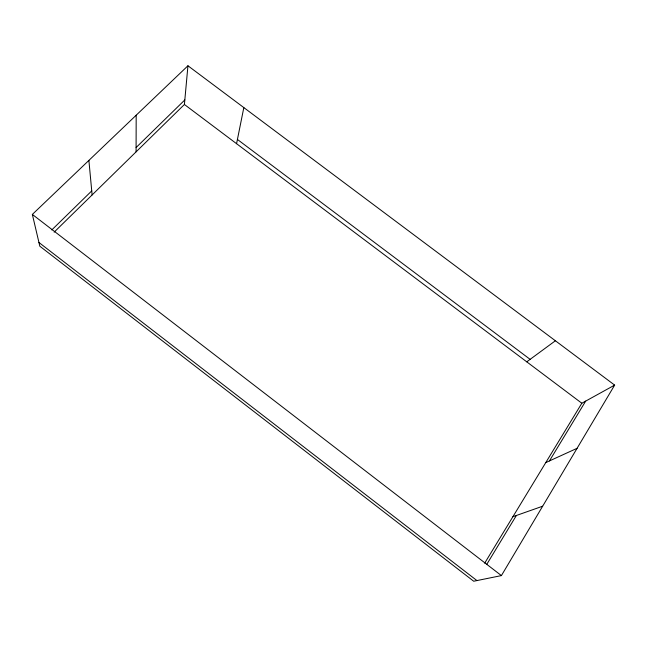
<?xml version="1.0" encoding="UTF-8"?>
<svg xmlns="http://www.w3.org/2000/svg" width="647" height="647" viewBox="0 0 647 647"><rect width="100%" height="100%" fill="white"/><g stroke="black" fill="none" stroke-linecap="round" stroke-linejoin="round"><path stroke-width="0.97" d="M136.08 151.851L136.185 115.215M54.146 232.16L184.411 104.482L187.945 65.768L614.65 385.111L501.409 575.595L473.709 581.232L39.815 246.2L32.35 214.416L187.945 65.768M236.567 143.691L243.83 107.596M484.684 563.165L581.831 403.235L614.65 385.111M486.803 564.297L516.379 515.481M549.44 460.923L585.689 401.108M51.784 229.936L91.745 190.889M136.096 147.548L184.832 99.929M526.747 361.827L555.393 340.767M545.769 462.597L577.075 448.314M512.901 516.71L542.655 506.213M237.425 139.445L530.119 359.352M184.411 104.482L581.831 403.235M32.35 214.416L501.409 575.595M38.941 242.488L476.936 580.577M88.89 160.399L92.117 194.941"/></g></svg>
